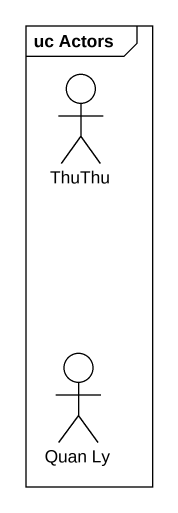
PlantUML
@startuml
mainframe uc Actors
actor ThuThu
actor "Quan Ly" as Quan_Ly
@enduml
